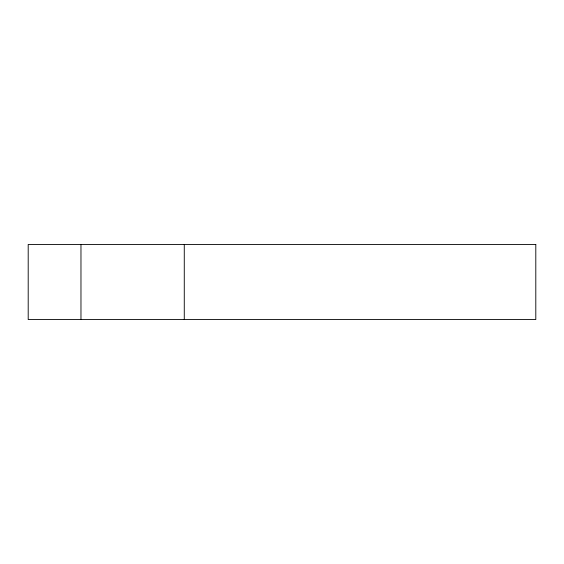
<?xml version="1.0" encoding="UTF-8"?>
<svg xmlns="http://www.w3.org/2000/svg" width="564" height="564" viewBox="0 0 564 564"><rect width="100%" height="100%" fill="white"/><g stroke="black" fill="none" stroke-linecap="round" stroke-linejoin="round"><path stroke-width="0.85" d="M184.273 244.466L184.273 319.534M80.969 244.466L80.969 319.534M535.8 244.466L28.2 244.466L28.2 319.534L535.8 319.534L535.8 244.466"/></g></svg>
